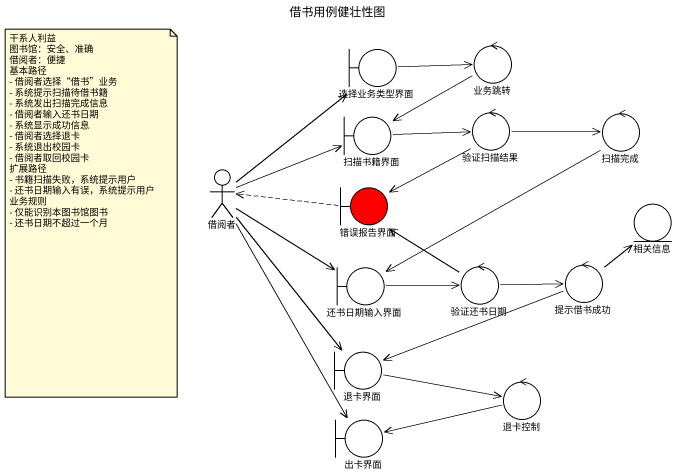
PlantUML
@startuml
title 借书用例健壮性图
boundary 选择业务类型界面
control 业务跳转
control 验证扫描结果
control 扫描完成
boundary 扫描书籍界面
actor 借阅者
boundary 错误报告界面 #FF0000
entity 相关信息
boundary 还书日期输入界面
control 验证还书日期
control 提示借书成功
boundary 退卡界面
control 退卡控制
boundary 出卡界面
选择业务类型界面 -right-> 业务跳转
业务跳转 -left-> 扫描书籍界面
验证扫描结果 -right-> 扫描完成
验证扫描结果 --> 错误报告界面
扫描完成 --> 还书日期输入界面
扫描书籍界面 -right-> 验证扫描结果
借阅者 -up-> 选择业务类型界面
借阅者 -right-> 扫描书籍界面
借阅者 -right-> 还书日期输入界面
借阅者 --> 退卡界面
借阅者 --> 出卡界面
错误报告界面 .left.> 借阅者
还书日期输入界面 -right-> 验证还书日期
验证还书日期 -up-> 错误报告界面
验证还书日期 -right-> 提示借书成功
提示借书成功 -up-> 相关信息
提示借书成功 -left-> 退卡界面
退卡界面 -right-> 退卡控制
退卡控制 -left-> 出卡界面
note as N1
  干系人利益
  图书馆：安全、准确
  借阅者：便捷
  基本路径
  - 借阅者选择“借书”业务
  - 系统提示扫描待借书籍
  - 系统发出扫描完成信息
  - 借阅者输入还书日期
  - 系统显示成功信息
  - 借阅者选择退卡
  - 系统退出校园卡
  - 借阅者取回校园卡
  扩展路径
  - 书籍扫描失败，系统提示用户
  - 还书日期输入有误，系统提示用户
  业务规则
  - 仅能识别本图书馆图书
  - 还书日期不超过一个月
end note
@enduml
